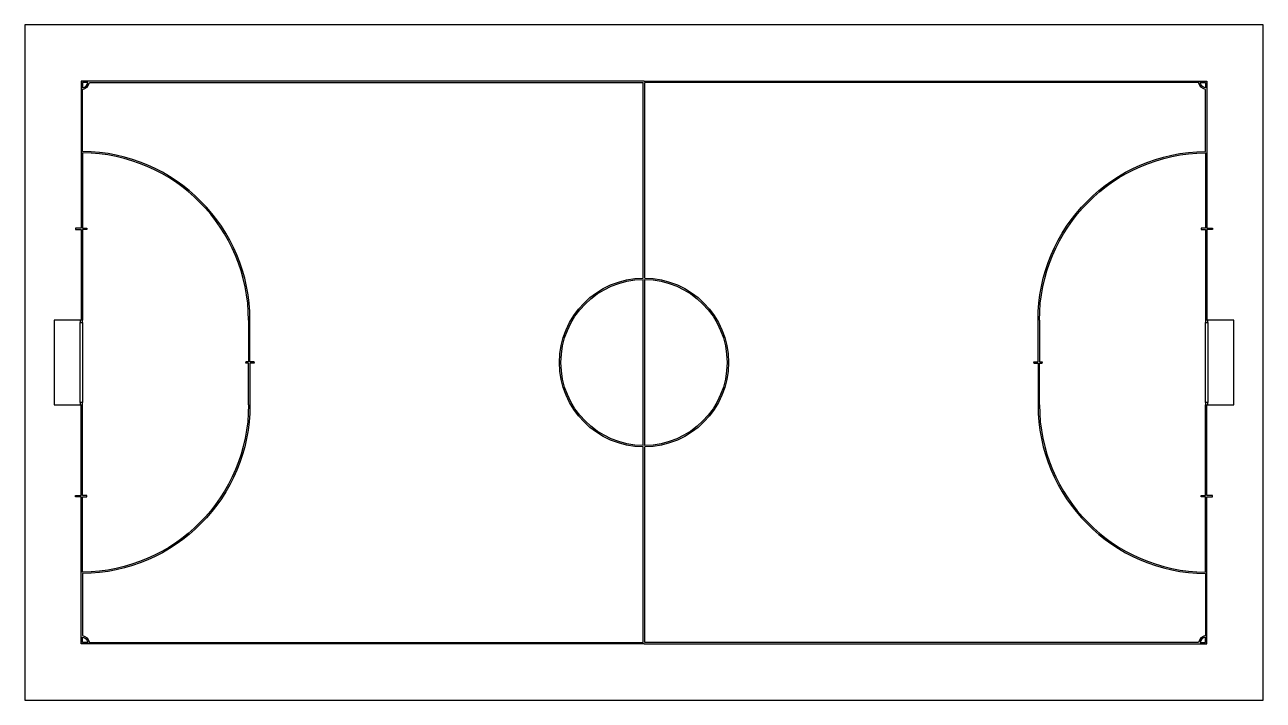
# Model space of a CAD drawing. Header units: metres. Extents: x -2 to 42, y -2 to 22.
import ezdxf

# ---------------------------------------------------------------- set-up
doc = ezdxf.new("R2010")
doc.units = ezdxf.units.M

msp = doc.modelspace()

# ---------------------------------------------------------------- linework, layer by layer
for p, q in [((20, 20), (0, 20)), ((0.245, 19.95), (0.05, 19.95)), ((0.05, 19.95), (0.05, 19.755)), ((0.296, 19.95), (19.975, 19.95)), ((19.975, 13), (19.975, 19.95)), ((20, 20), (40, 20)), ((39.704, 19.95), (20.025, 19.95)), ((20.025, 13), (20.025, 19.95)), ((39.755, 19.95), (39.95, 19.95)), ((39.95, 19.95), (39.95, 19.755)), ((0.05, 17.5), (0.05, 19.704)), ((39.95, 17.5), (39.95, 19.704)), ((19.975, 7.05), (19.975, 12.95)), ((20.025, 7.05), (20.025, 12.95)), ((-0.03, 8.58), (-0.03, 11.42)), ((0.05, 11.42), (0.05, 8.58)), ((39.95, 8.58), (39.95, 11.42)), ((40.03, 11.42), (40.03, 8.58)), ((19.975, 0.05), (19.975, 7)), ((20.025, 0.05), (20.025, 7)), ((0.05, 2.5), (0.05, 0.296)), ((39.95, 2.5), (39.95, 0.296)), ((20, 0), (0, 0)), ((0.05, 0.05), (0.05, 0.245)), ((0.245, 0.05), (0.05, 0.05)), ((0.296, 0.05), (19.975, 0.05)), ((20, 0), (40, 0)), ((39.704, 0.05), (20.025, 0.05)), ((39.755, 0.05), (39.95, 0.05)), ((39.95, 0.05), (39.95, 0.245))]:
    msp.add_line(p, q)
at = {"flags": 128}
for points in [[(-2, -2), (42, -2), (42, 22), (-2, 22), (-2, -2)], [(0.05, 11.5), (-0.03, 11.5), (-0.03, 11.42), (0.05, 11.42), (0.05, 11.5)], [(39.95, 11.42), (40.03, 11.42), (40.03, 11.5), (39.95, 11.5), (39.95, 11.42)], [(0.05, 8.58), (-0.03, 8.58), (-0.03, 8.5), (0.05, 8.5), (0.05, 8.58)], [(39.95, 8.5), (40.03, 8.5), (40.03, 8.58), (39.95, 8.58), (39.95, 8.5)]]:
    msp.add_lwpolyline(points, close=True, dxfattribs=at)
for points in [[(0, 20), (0, 14.775), (-0.2, 14.775), (-0.2, 14.725), (0, 14.725), (0, 11.5)], [(40, 20), (40, 14.775), (40.2, 14.775), (40.2, 14.725), (40, 14.725), (40, 11.5)], [(0.05, 17.45), (0.05, 14.775), (0.2, 14.775), (0.2, 14.725), (0.05, 14.725), (0.05, 11.5)], [(39.95, 17.45), (39.95, 14.775), (39.8, 14.775), (39.8, 14.725), (39.95, 14.725), (39.95, 11.5)], [(-0.03, 11.5), (-0.95, 11.5), (-0.95, 8.5), (-0.03, 8.5)], [(5.95, 11.5), (5.95, 10.025), (5.85, 10.025), (5.85, 10)], [(6.15, 10), (6.15, 10.025), (6, 10.025), (6, 11.5)], [(33.85, 10), (33.85, 10.025), (34, 10.025), (34, 11.5)], [(34.05, 11.5), (34.05, 10.025), (34.15, 10.025), (34.15, 10)], [(40.03, 8.5), (40.95, 8.5), (40.95, 11.5), (40.03, 11.5)], [(5.95, 8.5), (5.95, 9.975), (5.85, 9.975), (5.85, 10)], [(6.15, 10), (6.15, 9.975), (6, 9.975), (6, 8.5)], [(33.85, 10), (33.85, 9.975), (34, 9.975), (34, 8.5)], [(34.05, 8.5), (34.05, 9.975), (34.15, 9.975), (34.15, 10)], [(0, 0), (0, 5.225), (-0.2, 5.225), (-0.2, 5.275), (0, 5.275), (0, 8.5)], [(0.05, 2.55), (0.05, 5.225), (0.2, 5.225), (0.2, 5.275), (0.05, 5.275), (0.05, 8.5)], [(39.95, 2.55), (39.95, 5.225), (39.8, 5.225), (39.8, 5.275), (39.95, 5.275), (39.95, 8.5)], [(40, 0), (40, 5.225), (40.2, 5.225), (40.2, 5.275), (40, 5.275), (40, 8.5)]]:
    msp.add_lwpolyline(points, dxfattribs=at)
for centre, radius, start, end in [((0, 20), 0.25, 281.537, 348.463), ((0, 20), 0.3, 279.5941, 350.4059), ((0, 11.5), 6, 0, 89.5226), ((0, 11.5), 5.95, 0, 89.5185), ((40, 8.5), 6, 180, 269.5226), ((40, 8.5), 5.95, 180, 269.5185), ((40, 0), 0.3, 99.5941, 170.4059), ((40, 0), 0.25, 101.537, 168.463)]:
    msp.add_arc(centre, radius, start, end)
at = {"extrusion": (0, 0, -1)}
for centre, radius, start, end in [((-40, 20), 0.3, 279.5941, 350.4059), ((-40, 20), 0.25, 281.537, 348.463), ((-40, 11.5), 6, 0, 89.5226), ((-40, 11.5), 5.95, 0, 89.5185), ((-20, 10), 3, 270.4775, 89.5225), ((-20, 10), 2.95, 270.4856, 89.5144), ((-20, 10), 3, 90.4775, 269.5225), ((-20, 10), 2.95, 90.4856, 269.5144), ((0, 8.5), 6, 180, 269.5226), ((0, 8.5), 5.95, 180, 269.5185), ((0, 0), 0.3, 99.5941, 170.4059), ((0, 0), 0.25, 101.537, 168.463)]:
    msp.add_arc(centre, radius, start, end, dxfattribs=at)

doc.saveas('drawing.dxf')
